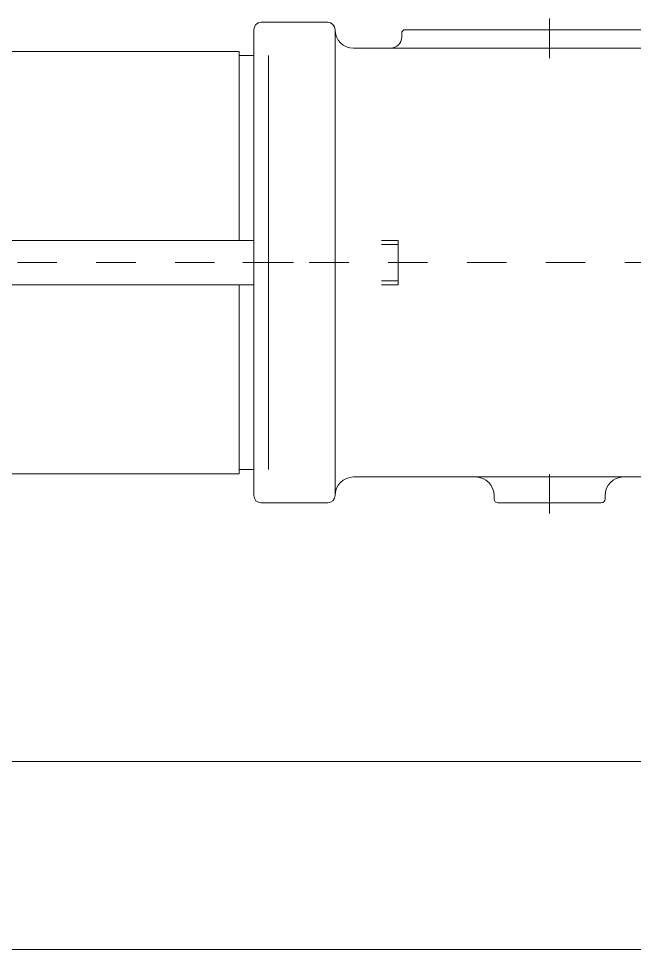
# Model space of a CAD drawing. Header units: millimetres. Extents: x 100 to 1590, y 100 to 694.
# Drawn here: x 1399.587 to 1401.149, y 546.565 to 548.925 of the extents above; entities that cross this region are included whole.
import ezdxf

# ---------------------------------------------------------------- set-up
doc = ezdxf.new("R2010")
doc.units = ezdxf.units.MM
for name, pattern in [('CENTER', [2, 1.25, -0.25, 0.25, -0.25]), ('CENTER2', [1.125, 0.75, -0.125, 0.125, -0.125]), ('HIDDEN2', [4.7625, 3.175, -1.5875])]:
    doc.linetypes.add(name, pattern=pattern)
for name, color, linetype, lineweight in [('Centro', 1, 'CENTER', 5), ('contorno', 1, 'Continuous', 9), ('Invisível', 253, 'HIDDEN2', 9), ('PAREDE', 7, 'Continuous', 9)]:
    doc.layers.add(name, color=color, linetype=linetype, lineweight=lineweight)

# ---------------------------------------------------------------- blocks, each defined once
blk = doc.blocks.new('CARCAÇA INTERMEDIÁRIA WHT 40')
at = {"layer": 'Centro'}
for p, q in [((-203.7, 9139.07), (-203.7, 9128.07)), ((-426.7, 9073.07), (-120.7, 9073.07)), ((-203.7, 9005.15), (-203.7, 9018.07))]:
    blk.add_line(p, q, dxfattribs=at)
at = {"layer": 'contorno'}
for p, q in [((-125.7, 9138.07), (-143.7, 9138.07)), ((-242.7, 9136.07), (-164.7, 9136.07)), ((-145.7, 9010.07), (-145.7, 9136.07)), ((-145.7, 9136.07), (-145.7, 9136.07)), ((-123.7, 9129.07), (-123.7, 9136.07)), ((-163.7, 9135.07), (-163.7, 9134.07)), ((-150.7, 9131.07), (-404.37, 9131.07)), ((-123.7, 9129.07), (-123.7, 9017.07)), ((-123.7, 9017.07), (-123.7, 9010.07)), ((-150.7, 9015.07), (-404.37, 9015.07)), ((-218.7, 9010.07), (-218.7, 9009.07)), ((-188.7, 9009.07), (-188.7, 9010.07)), ((-145.7, 9010.07), (-145.7, 9010.07)), ((-217.7, 9008.07), (-189.7, 9008.07)), ((-125.7, 9008.07), (-143.7, 9008.07))]:
    blk.add_line(p, q, dxfattribs=at)
for centre, radius, start, end in [((-143.7, 9136.07), 2, 90, 180), ((-125.7, 9136.07), 2, 0, 90), ((-164.7, 9135.07), 1, 0, 90), ((-150.7, 9136.07), 5, 270, 0), ((-160.7, 9134.07), 3, 180, 270), ((-223.7, 9010.07), 5, 0, 90), ((-183.7, 9010.07), 5, 90, 180), ((-150.7, 9010.07), 5, 0, 90), ((-143.7, 9010.07), 2, 180, 270), ((-125.7, 9010.07), 2, 270, 0), ((-217.7, 9009.07), 1, 180, 270), ((-189.7, 9009.07), 1, 270, 0)]:
    blk.add_arc(centre, radius, start, end, dxfattribs=at)
blk = doc.blocks.new('tirante REV')
at = {"layer": 'contorno'}
for p, q in [((-2942.2, 3299.11), (-2942.2, 3287.11)), ((-2942.2, 3299.11), (-2937.7, 3299.11)), ((-2903.2, 3299.11), (-2569.2, 3299.11)), ((-2942.2, 3298.04), (-2937.7, 3298.04)), ((-2942.2, 3288.18), (-2937.7, 3288.18)), ((-2937.7, 3287.11), (-2942.2, 3287.11)), ((-2569.2, 3287.11), (-2903.2, 3287.11))]:
    blk.add_line(p, q, dxfattribs=at)
blk = doc.blocks.new('ESTATOR')
at = {"layer": 'Centro', "linetype": 'CENTER2', "lineweight": 20}
blk.add_line((355.39, 709.8), (717.22, 709.8), dxfattribs=at)
at = {"layer": 'contorno'}
for p, q in [((370.1, 765.8), (366.1, 765.8)), ((370.1, 766.95), (706.1, 766.95)), ((370.1, 715.8), (370.1, 766.95)), ((370.1, 703.8), (370.1, 652.65)), ((370.1, 653.8), (366.1, 653.8)), ((370.1, 652.65), (706.1, 652.65))]:
    blk.add_line(p, q, dxfattribs=at)
blk = doc.blocks.new('CHASSI FRONTAL')
at = {"layer": 'contorno'}
for p, q in [((-1619.87, 7562.65), (-449.87, 7562.65)), ((-1619.87, 7511.85), (-449.87, 7511.85))]:
    blk.add_line(p, q, dxfattribs=at)

msp = doc.modelspace()

# ---------------------------------------------------------------- linework, layer by layer
at = {"layer": 'Invisível', "ltscale": 3}
msp.add_line((1400.2212, 548.8316), (1400.2212, 547.7816), dxfattribs=at)
at = {"layer": 'PAREDE'}
msp.add_line((1409.6228, 546.5647), (1391.2776, 546.5647), dxfattribs=at)

# ---------------------------------------------------------------- block references
at = {"layer": 'contorno', "xscale": -0.009375000000000001, "yscale": 0.009375000000000001, "zscale": 0.009375000000000001}
for name, p in [('CARCAÇA INTERMEDIÁRIA WHT 40', (1399.024, 463.2466)), ('ESTATOR', (1403.6158, 541.6522)), ('tirante REV', (1372.9662, 517.4337)), ('CHASSI FRONTAL', (1392.5067, 476.1412))]:
    msp.add_blockref(name, p, dxfattribs=at)

doc.saveas('drawing.dxf')
